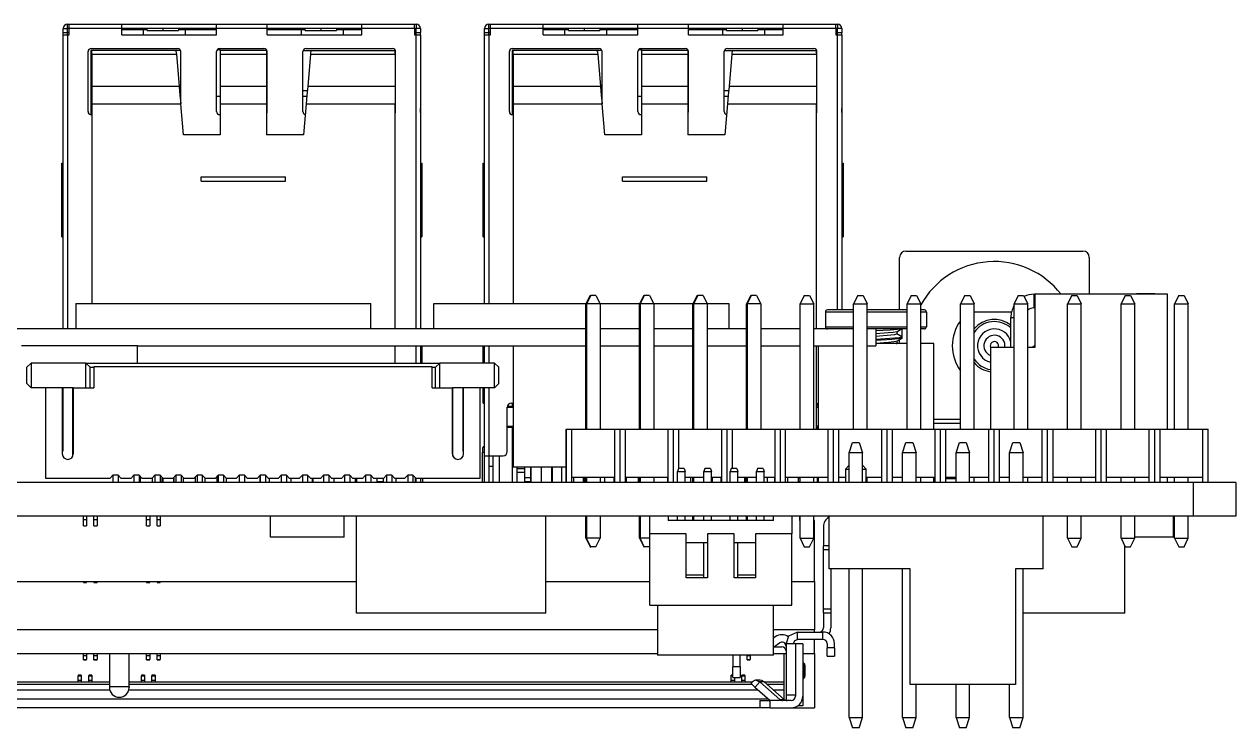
# Model space of a CAD drawing. Header units: millimetres. Extents: x 239 to 841, y 198 to 536.
# Drawn here: x 378.3 to 435.9, y 502.4 to 535.8 of the extents above; entities that cross this region are included whole.
import ezdxf

# ---------------------------------------------------------------- set-up
doc = ezdxf.new("R2010")
doc.units = ezdxf.units.MM

msp = doc.modelspace()

# ---------------------------------------------------------------- linework, layer by layer
for p, q in [((380.201, 535.379), (380.201, 535.579)), ((380.201, 535.579), (380.401, 535.579)), ((380.401, 535.779), (380.476, 535.779)), ((380.401, 535.579), (380.401, 535.779)), ((380.401, 535.379), (380.401, 535.579)), ((380.476, 535.579), (380.401, 535.579)), ((380.476, 535.579), (380.476, 535.779)), ((380.476, 535.779), (382.976, 535.779)), ((382.976, 535.579), (380.476, 535.579)), ((380.476, 535.279), (380.476, 535.579)), ((382.976, 535.779), (387.476, 535.779)), ((382.976, 535.579), (382.976, 535.779)), ((387.476, 535.579), (382.976, 535.579)), ((382.976, 535.279), (382.976, 535.579)), ((382.976, 535.529), (384.002, 535.529)), ((384.002, 535.529), (384.176, 535.529)), ((384.002, 535.279), (384.002, 535.529)), ((384.176, 535.479), (384.176, 535.579)), ((384.176, 535.479), (384.926, 535.479)), ((384.926, 535.579), (384.926, 535.479)), ((384.926, 535.479), (385.676, 535.479)), ((385.676, 535.579), (385.676, 535.479)), ((385.676, 535.529), (386.002, 535.529)), ((386.002, 535.279), (386.002, 535.529)), ((386.002, 535.529), (387.476, 535.529)), ((387.476, 535.779), (389.876, 535.779)), ((387.476, 535.579), (387.476, 535.779)), ((387.476, 535.279), (387.476, 535.579)), ((389.876, 535.579), (387.476, 535.579)), ((389.876, 535.779), (394.376, 535.779)), ((389.876, 535.579), (389.876, 535.779)), ((394.376, 535.579), (389.876, 535.579)), ((389.876, 535.279), (389.876, 535.579)), ((389.876, 535.529), (391.501, 535.529)), ((391.501, 535.529), (391.676, 535.529)), ((391.501, 535.279), (391.501, 535.529)), ((391.676, 535.479), (391.676, 535.579)), ((391.676, 535.479), (392.426, 535.479)), ((392.426, 535.579), (392.426, 535.479)), ((392.426, 535.479), (393.176, 535.479)), ((393.176, 535.579), (393.176, 535.479)), ((393.176, 535.529), (393.501, 535.529)), ((393.501, 535.529), (394.376, 535.529)), ((393.501, 535.279), (393.501, 535.529)), ((394.376, 535.579), (394.376, 535.779)), ((394.376, 535.779), (396.876, 535.779)), ((396.876, 535.579), (394.376, 535.579)), ((394.376, 535.279), (394.376, 535.579)), ((396.876, 535.779), (396.951, 535.779)), ((396.876, 535.579), (396.876, 535.779)), ((396.951, 535.579), (396.876, 535.579)), ((396.876, 535.579), (396.876, 535.279)), ((396.876, 535.529), (396.901, 535.529)), ((396.901, 535.529), (396.901, 535.279)), ((396.951, 535.779), (396.951, 535.579)), ((397.151, 535.579), (396.951, 535.579)), ((396.951, 535.379), (396.951, 535.579)), ((397.151, 535.579), (397.151, 535.379)), ((400.201, 535.379), (400.201, 535.579)), ((400.201, 535.579), (400.401, 535.579)), ((400.401, 535.779), (400.476, 535.779)), ((400.401, 535.579), (400.401, 535.779)), ((400.401, 535.379), (400.401, 535.579)), ((400.476, 535.579), (400.401, 535.579)), ((400.476, 535.579), (400.476, 535.779)), ((400.476, 535.779), (402.976, 535.779)), ((402.976, 535.579), (400.476, 535.579)), ((400.476, 535.279), (400.476, 535.579)), ((402.976, 535.779), (407.476, 535.779)), ((402.976, 535.579), (402.976, 535.779)), ((407.476, 535.579), (402.976, 535.579)), ((402.976, 535.279), (402.976, 535.579)), ((402.976, 535.529), (404.002, 535.529)), ((404.002, 535.529), (404.176, 535.529)), ((404.002, 535.279), (404.002, 535.529)), ((404.176, 535.479), (404.176, 535.579)), ((404.176, 535.479), (404.926, 535.479)), ((404.926, 535.579), (404.926, 535.479)), ((404.926, 535.479), (405.676, 535.479)), ((405.676, 535.579), (405.676, 535.479)), ((405.676, 535.529), (406.002, 535.529)), ((406.002, 535.279), (406.002, 535.529)), ((406.002, 535.529), (407.476, 535.529)), ((407.476, 535.779), (409.876, 535.779)), ((407.476, 535.579), (407.476, 535.779)), ((409.876, 535.579), (407.476, 535.579)), ((407.476, 535.279), (407.476, 535.579)), ((409.876, 535.779), (414.376, 535.779)), ((409.876, 535.579), (409.876, 535.779)), ((414.376, 535.579), (409.876, 535.579)), ((409.876, 535.279), (409.876, 535.579)), ((409.876, 535.529), (411.501, 535.529)), ((411.501, 535.529), (411.676, 535.529)), ((411.501, 535.279), (411.501, 535.529)), ((411.676, 535.479), (411.676, 535.579)), ((411.676, 535.479), (412.426, 535.479)), ((412.426, 535.579), (412.426, 535.479)), ((412.426, 535.479), (413.176, 535.479)), ((413.176, 535.579), (413.176, 535.479)), ((413.176, 535.529), (413.501, 535.529)), ((413.501, 535.529), (414.376, 535.529)), ((413.501, 535.279), (413.501, 535.529)), ((414.376, 535.579), (414.376, 535.779)), ((414.376, 535.779), (416.876, 535.779)), ((416.876, 535.579), (414.376, 535.579)), ((414.376, 535.279), (414.376, 535.579)), ((416.876, 535.779), (416.951, 535.779)), ((416.876, 535.579), (416.876, 535.779)), ((416.951, 535.579), (416.876, 535.579)), ((416.876, 535.579), (416.876, 535.279)), ((416.876, 535.529), (416.901, 535.529)), ((416.901, 535.529), (416.901, 535.279)), ((416.951, 535.779), (416.951, 535.579)), ((417.151, 535.579), (416.951, 535.579)), ((416.951, 535.379), (416.951, 535.579)), ((417.151, 535.579), (417.151, 535.379)), ((380.201, 535.279), (380.201, 535.379)), ((380.201, 535.379), (380.401, 535.379)), ((380.201, 521.304), (380.201, 535.279)), ((380.201, 535.279), (380.401, 535.279)), ((380.401, 535.379), (380.476, 535.379)), ((380.476, 535.379), (380.401, 535.379)), ((380.401, 535.279), (380.401, 535.379)), ((380.401, 535.279), (380.476, 535.279)), ((380.401, 535.279), (380.401, 521.304)), ((382.976, 535.279), (387.476, 535.279)), ((389.876, 535.279), (394.376, 535.279)), ((396.876, 535.279), (396.951, 535.279)), ((396.951, 535.379), (396.901, 535.379)), ((396.901, 535.379), (396.951, 535.379)), ((396.951, 535.379), (397.151, 535.379)), ((396.951, 535.279), (396.951, 535.379)), ((396.951, 535.279), (397.151, 535.279)), ((396.951, 521.304), (396.951, 535.279)), ((397.151, 535.279), (397.151, 535.379)), ((397.151, 535.279), (397.151, 521.304)), ((400.201, 535.279), (400.201, 535.379)), ((400.201, 535.379), (400.401, 535.379)), ((400.201, 522.504), (400.201, 535.279)), ((400.201, 535.279), (400.401, 535.279)), ((400.401, 535.379), (400.476, 535.379)), ((400.476, 535.379), (400.401, 535.379)), ((400.401, 535.279), (400.401, 535.379)), ((400.401, 535.279), (400.476, 535.279)), ((400.401, 535.279), (400.401, 522.504)), ((402.976, 535.279), (407.476, 535.279)), ((409.876, 535.279), (414.376, 535.279)), ((416.876, 535.279), (416.951, 535.279)), ((416.951, 535.379), (416.901, 535.379)), ((416.901, 535.379), (416.951, 535.379)), ((416.951, 535.379), (417.151, 535.379)), ((416.951, 535.279), (416.951, 535.379)), ((416.951, 535.279), (417.151, 535.279)), ((416.951, 522.204), (416.951, 535.279)), ((417.151, 535.279), (417.151, 535.379)), ((417.151, 535.279), (417.151, 522.204)), ((381.376, 531.635), (381.376, 534.479)), ((381.502, 534.529), (381.502, 531.487)), ((385.768, 534.529), (381.502, 534.529)), ((381.526, 534.629), (385.626, 534.629)), ((381.551, 534.361), (381.551, 534.529)), ((381.551, 534.361), (381.551, 532.826)), ((381.551, 534.361), (385.566, 534.361)), ((385.566, 534.361), (385.7, 532.826)), ((385.776, 531.958), (385.776, 534.479)), ((387.476, 531.635), (387.476, 534.479)), ((387.515, 534.579), (387.651, 534.579)), ((387.626, 534.629), (389.726, 534.629)), ((387.651, 534.529), (387.651, 534.629)), ((387.651, 534.529), (387.651, 534.361)), ((389.851, 534.529), (387.651, 534.529)), ((387.651, 534.361), (387.651, 532.826)), ((387.651, 534.361), (389.851, 534.361)), ((389.851, 534.562), (389.851, 534.529)), ((389.851, 534.529), (389.851, 534.361)), ((389.851, 534.361), (389.851, 532.826)), ((389.876, 531.635), (389.876, 534.479)), ((391.576, 531.635), (391.576, 534.479)), ((391.585, 534.529), (395.968, 534.529)), ((391.726, 534.629), (395.826, 534.629)), ((391.937, 534.361), (391.802, 532.826)), ((391.937, 534.361), (395.951, 534.361)), ((395.951, 534.361), (395.951, 534.529)), ((395.951, 534.361), (395.951, 532.826)), ((395.976, 531.635), (395.976, 534.479)), ((401.376, 531.635), (401.376, 534.479)), ((401.502, 534.529), (401.502, 531.487)), ((405.768, 534.529), (401.502, 534.529)), ((401.526, 534.629), (405.626, 534.629)), ((401.551, 534.361), (401.551, 534.529)), ((401.551, 534.361), (401.551, 532.826)), ((401.551, 534.361), (405.566, 534.361)), ((405.566, 534.361), (405.7, 532.826)), ((405.776, 531.958), (405.776, 534.479)), ((407.476, 531.635), (407.476, 534.479)), ((407.515, 534.579), (407.651, 534.579)), ((407.626, 534.629), (409.726, 534.629)), ((407.651, 534.529), (407.651, 534.629)), ((407.651, 534.529), (407.651, 534.361)), ((409.851, 534.529), (407.651, 534.529)), ((407.651, 534.361), (407.651, 532.826)), ((407.651, 534.361), (409.851, 534.361)), ((409.851, 534.562), (409.851, 534.529)), ((409.851, 534.529), (409.851, 534.361)), ((409.851, 534.361), (409.851, 532.826)), ((409.876, 531.635), (409.876, 534.479)), ((411.576, 531.635), (411.576, 534.479)), ((411.585, 534.529), (415.968, 534.529)), ((411.726, 534.629), (415.826, 534.629)), ((411.937, 534.361), (411.802, 532.826)), ((411.937, 534.361), (415.951, 534.361)), ((415.951, 534.361), (415.951, 534.529)), ((415.951, 534.361), (415.951, 532.826)), ((415.976, 531.635), (415.976, 534.479)), ((381.502, 533.329), (381.551, 533.329)), ((395.976, 533.329), (395.951, 533.329)), ((401.502, 533.329), (401.551, 533.329)), ((415.976, 533.329), (415.951, 533.329)), ((381.502, 532.829), (381.551, 532.829)), ((381.551, 532.826), (381.551, 531.994)), ((385.7, 532.826), (381.551, 532.826)), ((389.851, 532.826), (387.651, 532.826)), ((387.651, 532.826), (387.651, 531.994)), ((389.851, 532.826), (389.851, 531.994)), ((391.576, 532.629), (391.785, 532.629)), ((395.951, 532.826), (391.802, 532.826)), ((395.951, 532.829), (395.976, 532.829)), ((395.951, 532.826), (395.951, 531.994)), ((401.502, 532.829), (401.551, 532.829)), ((401.551, 532.826), (401.551, 531.994)), ((405.7, 532.826), (401.551, 532.826)), ((409.851, 532.826), (407.651, 532.826)), ((407.651, 532.826), (407.651, 531.994)), ((409.851, 532.826), (409.851, 531.994)), ((411.576, 532.629), (411.785, 532.629)), ((415.951, 532.826), (411.802, 532.826)), ((415.951, 532.829), (415.976, 532.829)), ((415.951, 532.826), (415.951, 531.994)), ((381.551, 532.229), (381.502, 532.229)), ((381.551, 531.994), (385.773, 531.994)), ((381.551, 531.994), (381.551, 522.504)), ((385.901, 530.529), (385.773, 531.994)), ((387.476, 532.359), (387.651, 532.359)), ((387.651, 531.994), (389.851, 531.994)), ((387.651, 531.994), (387.651, 530.529)), ((389.851, 532.359), (389.876, 532.359)), ((389.851, 531.994), (389.851, 530.529)), ((391.576, 532.359), (391.761, 532.359)), ((391.729, 531.994), (391.601, 530.529)), ((391.729, 531.994), (395.951, 531.994)), ((395.951, 532.229), (395.976, 532.229)), ((395.951, 521.304), (395.951, 531.994)), ((401.551, 532.229), (401.502, 532.229)), ((401.551, 531.994), (405.773, 531.994)), ((401.551, 531.994), (401.551, 522.504)), ((405.901, 530.529), (405.773, 531.994)), ((407.476, 532.359), (407.651, 532.359)), ((407.651, 531.994), (409.851, 531.994)), ((407.651, 531.994), (407.651, 530.529)), ((409.851, 532.359), (409.876, 532.359)), ((409.851, 531.994), (409.851, 530.529)), ((411.576, 532.359), (411.761, 532.359)), ((411.729, 531.994), (411.601, 530.529)), ((411.729, 531.994), (415.951, 531.994)), ((415.951, 532.229), (415.976, 532.229)), ((415.951, 521.304), (415.951, 531.994)), ((380.201, 531.579), (380.201, 531.779)), ((381.526, 531.485), (381.551, 531.485)), ((387.626, 531.485), (387.651, 531.485)), ((397.151, 531.579), (397.151, 531.779)), ((400.201, 531.579), (400.201, 531.779)), ((401.526, 531.485), (401.551, 531.485)), ((407.626, 531.485), (407.651, 531.485)), ((417.151, 531.579), (417.151, 531.779)), ((387.651, 530.529), (385.901, 530.529)), ((391.601, 530.529), (389.851, 530.529)), ((407.651, 530.529), (405.901, 530.529)), ((411.601, 530.529), (409.851, 530.529)), ((380.135, 529.179), (380.201, 529.179)), ((380.135, 525.679), (380.135, 529.179)), ((397.151, 529.179), (397.217, 529.179)), ((397.217, 529.179), (397.217, 525.679)), ((400.135, 529.179), (400.201, 529.179)), ((400.135, 525.679), (400.135, 529.179)), ((417.151, 529.179), (417.217, 529.179)), ((417.217, 529.179), (417.217, 525.679)), ((386.751, 528.329), (386.751, 528.529)), ((386.751, 528.529), (390.751, 528.529)), ((390.751, 528.329), (390.751, 528.529)), ((406.751, 528.329), (406.751, 528.529)), ((406.751, 528.529), (410.751, 528.529)), ((410.751, 528.329), (410.751, 528.529)), ((386.751, 528.329), (390.751, 528.329)), ((406.751, 528.329), (410.751, 528.329)), ((380.135, 525.679), (380.201, 525.679)), ((397.151, 525.679), (397.217, 525.679)), ((400.135, 525.679), (400.201, 525.679)), ((417.151, 525.679), (417.217, 525.679)), ((419.899, 522.204), (419.899, 524.703)), ((420.199, 525.003), (428.599, 525.003)), ((428.899, 524.703), (428.899, 522.953)), ((405.211, 522.893), (405.011, 522.493)), ((405.236, 522.893), (405.036, 522.493)), ((405.211, 522.893), (405.236, 522.893)), ((405.486, 522.893), (405.236, 522.893)), ((405.486, 522.893), (405.686, 522.493)), ((407.751, 522.893), (407.551, 522.493)), ((407.776, 522.893), (407.576, 522.493)), ((407.751, 522.893), (407.776, 522.893)), ((408.026, 522.893), (407.776, 522.893)), ((408.026, 522.893), (408.226, 522.493)), ((410.291, 522.893), (410.091, 522.493)), ((410.316, 522.893), (410.116, 522.493)), ((410.291, 522.893), (410.316, 522.893)), ((410.566, 522.893), (410.316, 522.893)), ((410.566, 522.893), (410.766, 522.493)), ((412.831, 522.893), (412.631, 522.493)), ((412.856, 522.893), (412.656, 522.493)), ((412.831, 522.893), (412.856, 522.893)), ((413.106, 522.893), (412.856, 522.893)), ((413.106, 522.893), (413.306, 522.493)), ((415.371, 522.893), (415.171, 522.493)), ((415.371, 522.893), (415.621, 522.893)), ((415.621, 522.893), (415.821, 522.493)), ((417.911, 522.893), (417.711, 522.493)), ((417.911, 522.893), (418.161, 522.893)), ((418.161, 522.893), (418.361, 522.493)), ((420.451, 522.893), (420.251, 522.493)), ((420.451, 522.893), (420.701, 522.893)), ((420.701, 522.893), (420.901, 522.493)), ((422.991, 522.893), (422.791, 522.493)), ((422.991, 522.893), (423.241, 522.893)), ((423.241, 522.893), (423.441, 522.493)), ((425.531, 522.893), (425.331, 522.493)), ((425.531, 522.893), (425.781, 522.893)), ((425.781, 522.893), (425.981, 522.493)), ((426.28, 522.953), (426.31, 522.953)), ((426.28, 522.303), (426.28, 522.953)), ((432.61, 522.953), (426.31, 522.953)), ((426.31, 522.953), (426.31, 520.423)), ((428.071, 522.893), (427.871, 522.493)), ((428.071, 522.893), (428.321, 522.893)), ((428.321, 522.893), (428.521, 522.493)), ((430.611, 522.893), (430.411, 522.493)), ((430.611, 522.893), (430.861, 522.893)), ((430.861, 522.893), (431.061, 522.493)), ((431.144, 522.983), (432.01, 522.983)), ((431.144, 522.953), (431.144, 522.983)), ((432.01, 522.953), (432.01, 522.983)), ((432.61, 516.544), (432.61, 522.953)), ((433.151, 522.893), (432.951, 522.493)), ((433.151, 522.893), (433.401, 522.893)), ((433.401, 522.893), (433.601, 522.493)), ((380.795, 522.503), (394.795, 522.503)), ((380.795, 522.503), (380.795, 521.303)), ((394.795, 521.303), (394.795, 522.503)), ((397.795, 522.503), (405.016, 522.503)), ((397.795, 521.303), (397.795, 522.503)), ((405.011, 516.543), (405.011, 522.493)), ((405.011, 522.493), (405.036, 522.493)), ((405.036, 522.493), (405.036, 516.543)), ((405.686, 522.493), (405.036, 522.493)), ((405.681, 522.503), (407.556, 522.503)), ((405.686, 522.493), (405.686, 516.543)), ((407.551, 522.493), (407.576, 522.493)), ((407.551, 516.543), (407.551, 522.493)), ((407.576, 522.493), (407.576, 516.543)), ((408.226, 522.493), (407.576, 522.493)), ((408.221, 522.503), (410.096, 522.503)), ((408.226, 522.493), (408.226, 516.543)), ((410.091, 516.543), (410.091, 522.493)), ((410.091, 522.493), (410.116, 522.493)), ((410.116, 522.493), (410.116, 516.543)), ((410.766, 522.493), (410.116, 522.493)), ((410.761, 522.503), (411.795, 522.503)), ((410.766, 522.493), (410.766, 516.543)), ((411.795, 522.503), (411.795, 521.303)), ((412.631, 516.543), (412.631, 522.493)), ((412.631, 522.493), (412.656, 522.493)), ((412.656, 522.493), (412.656, 516.543)), ((413.306, 522.493), (412.656, 522.493)), ((413.306, 522.493), (413.306, 516.543)), ((415.171, 516.543), (415.171, 522.493)), ((415.171, 522.493), (415.821, 522.493)), ((415.821, 516.543), (415.821, 522.493)), ((417.711, 522.203), (416.475, 522.203)), ((417.711, 522.493), (418.361, 522.493)), ((417.711, 516.543), (417.711, 522.493)), ((418.361, 516.543), (418.361, 522.493)), ((420.251, 522.203), (418.361, 522.203)), ((420.251, 516.543), (420.251, 522.493)), ((420.251, 522.493), (420.901, 522.493)), ((420.901, 516.543), (420.901, 522.493)), ((421.075, 522.203), (420.901, 522.203)), ((422.791, 516.543), (422.791, 522.493)), ((422.791, 522.493), (423.441, 522.493)), ((423.441, 516.543), (423.441, 522.493)), ((425.331, 516.543), (425.331, 522.493)), ((425.331, 522.493), (425.981, 522.493)), ((425.981, 516.543), (425.981, 522.493)), ((426.28, 522.303), (426.31, 522.303)), ((427.871, 516.543), (427.871, 522.493)), ((427.871, 522.493), (428.521, 522.493)), ((428.521, 516.543), (428.521, 522.493)), ((430.411, 516.543), (430.411, 522.493)), ((430.411, 522.493), (431.061, 522.493)), ((431.061, 516.543), (431.061, 522.493)), ((432.951, 522.493), (433.601, 522.493)), ((432.951, 516.543), (432.951, 522.493)), ((433.601, 516.543), (433.601, 522.493)), ((417.711, 522.103), (416.375, 522.103)), ((420.251, 522.103), (418.361, 522.103)), ((421.175, 522.103), (420.901, 522.103)), ((425.209, 522.103), (423.441, 522.103)), ((425.18, 521.853), (425.331, 521.853)), ((425.18, 520.424), (425.18, 521.853)), ((405.01, 521.303), (342.775, 521.303)), ((407.55, 521.303), (405.685, 521.303)), ((410.09, 521.303), (408.226, 521.303)), ((412.63, 521.303), (410.766, 521.303)), ((415.17, 521.303), (413.306, 521.303)), ((417.71, 521.303), (415.82, 521.303)), ((416.375, 521.403), (417.711, 521.403)), ((418.775, 521.303), (418.36, 521.303)), ((418.361, 521.403), (420.251, 521.403)), ((418.775, 521.303), (418.775, 520.503)), ((420.251, 521.303), (418.775, 521.303)), ((419.764, 521.167), (419.764, 521.063)), ((420.003, 521.303), (420.003, 520.922)), ((420.025, 520.871), (420.025, 521.303)), ((420.901, 521.403), (421.175, 521.403)), ((421.075, 521.303), (420.901, 521.303)), ((383.716, 520.503), (378.216, 520.503)), ((383.716, 519.683), (383.716, 520.503)), ((383.716, 520.503), (405.01, 520.503)), ((395.951, 519.684), (395.951, 520.504)), ((396.951, 519.684), (396.951, 520.504)), ((397.151, 520.504), (397.151, 519.684)), ((397.217, 520.503), (397.217, 519.683)), ((400.135, 519.683), (400.135, 520.503)), ((400.201, 519.684), (400.201, 520.504)), ((400.401, 520.504), (400.401, 519.684)), ((401.551, 520.504), (401.551, 514.729)), ((405.685, 520.503), (407.55, 520.503)), ((408.226, 520.503), (410.09, 520.503)), ((410.766, 520.503), (412.63, 520.503)), ((413.306, 520.503), (415.17, 520.503)), ((415.82, 520.503), (417.71, 520.503)), ((415.951, 516.544), (415.951, 520.504)), ((416.025, 520.503), (416.025, 516.544)), ((418.36, 520.503), (418.775, 520.503)), ((420.251, 520.603), (418.775, 520.603)), ((419.782, 520.627), (419.782, 520.726)), ((419.899, 520.603), (419.899, 520.794)), ((420.025, 520.871), (420.024, 520.867)), ((421.525, 520.603), (420.901, 520.603)), ((421.525, 516.544), (421.525, 520.603)), ((425.331, 520.423), (424.21, 520.423)), ((424.21, 520.423), (424.21, 516.543)), ((426.31, 520.423), (425.981, 520.423)), ((378.674, 519.683), (378.474, 519.483)), ((378.474, 518.703), (378.474, 519.483)), ((381.274, 519.683), (378.674, 519.683)), ((378.674, 519.683), (378.674, 518.503)), ((381.274, 519.683), (398.074, 519.683)), ((381.274, 519.683), (381.474, 519.483)), ((381.274, 518.503), (381.274, 519.683)), ((381.474, 519.483), (381.644, 519.483)), ((381.474, 518.503), (381.474, 519.483)), ((397.704, 519.503), (381.644, 519.503)), ((381.644, 519.503), (381.644, 518.503)), ((397.704, 518.503), (397.704, 519.503)), ((397.704, 519.483), (397.874, 519.483)), ((398.074, 519.683), (397.874, 519.483)), ((397.874, 518.503), (397.874, 519.483)), ((400.674, 519.683), (398.074, 519.683)), ((398.074, 518.503), (398.074, 519.683)), ((400.874, 519.483), (400.674, 519.683)), ((400.674, 518.503), (400.674, 519.683)), ((400.874, 518.703), (400.874, 519.483)), ((378.674, 518.503), (378.474, 518.703)), ((379.374, 518.503), (378.674, 518.503)), ((380.154, 518.503), (379.374, 518.503)), ((379.374, 514.203), (379.374, 518.503)), ((380.154, 518.503), (380.154, 515.363)), ((380.674, 518.503), (380.154, 518.503)), ((380.174, 518.503), (380.174, 515.503)), ((380.654, 515.264), (380.654, 518.503)), ((380.674, 518.503), (381.644, 518.503)), ((380.674, 518.503), (380.674, 515.363)), ((397.704, 518.503), (398.674, 518.503)), ((398.674, 515.363), (398.674, 518.503)), ((399.194, 518.503), (398.674, 518.503)), ((398.694, 515.264), (398.694, 518.503)), ((399.174, 515.503), (399.174, 518.503)), ((399.974, 518.503), (399.194, 518.503)), ((399.194, 515.363), (399.194, 518.503)), ((399.974, 518.503), (399.974, 514.203)), ((400.674, 518.503), (399.974, 518.503)), ((400.135, 517.779), (400.135, 518.503)), ((400.201, 515.279), (400.201, 518.504)), ((400.401, 518.504), (400.401, 515.279)), ((400.874, 518.703), (400.674, 518.503)), ((400.135, 517.779), (400.201, 517.779)), ((401.283, 517.63), (401.502, 517.63)), ((401.476, 517.779), (401.551, 517.779)), ((401.502, 517.779), (401.502, 517.63)), ((416.001, 517.63), (416.001, 517.735)), ((416.025, 517.63), (416.001, 517.63)), ((401.276, 517.579), (401.551, 517.579)), ((401.276, 515.479), (401.276, 517.579)), ((415.951, 517.579), (416.025, 517.579)), ((401.276, 516.679), (401.551, 516.679)), ((401.276, 516.63), (401.502, 516.63)), ((401.502, 516.63), (401.502, 514.003)), ((404.066, 516.543), (404.091, 516.543)), ((404.066, 514.003), (404.066, 516.543)), ((404.091, 516.543), (404.345, 516.543)), ((404.091, 514.003), (404.091, 516.543)), ((404.345, 516.543), (406.377, 516.543)), ((404.345, 514.257), (404.345, 516.543)), ((406.377, 516.543), (406.631, 516.543)), ((406.377, 514.257), (406.377, 516.543)), ((406.631, 516.543), (406.885, 516.543)), ((406.631, 514.003), (406.631, 516.543)), ((406.885, 516.543), (408.917, 516.543)), ((406.885, 514.257), (406.885, 516.543)), ((408.917, 516.543), (409.171, 516.543)), ((408.917, 514.257), (408.917, 516.543)), ((409.171, 516.543), (409.425, 516.543)), ((409.171, 514.003), (409.171, 516.543)), ((409.425, 516.543), (411.457, 516.543)), ((409.425, 514.664), (409.425, 516.543)), ((411.457, 516.543), (411.711, 516.543)), ((411.457, 514.257), (411.457, 516.543)), ((411.711, 516.543), (411.965, 516.543)), ((411.711, 514.003), (411.711, 516.543)), ((411.965, 516.543), (413.997, 516.543)), ((411.965, 514.664), (411.965, 516.543)), ((413.997, 516.543), (414.251, 516.543)), ((413.997, 514.257), (413.997, 516.543)), ((414.251, 516.543), (414.48, 516.543)), ((414.251, 514.003), (414.251, 516.543)), ((414.48, 516.543), (416.512, 516.543)), ((414.48, 514.257), (414.48, 516.543)), ((416.025, 516.679), (415.951, 516.679)), ((416.001, 516.543), (416.001, 516.63)), ((416.001, 516.63), (416.025, 516.63)), ((416.512, 516.543), (416.766, 516.543)), ((416.512, 514.257), (416.512, 516.543)), ((416.766, 516.543), (417.02, 516.543)), ((416.766, 514.003), (416.766, 516.543)), ((417.02, 516.543), (419.052, 516.543)), ((417.02, 514.257), (417.02, 516.543)), ((419.052, 516.543), (419.306, 516.543)), ((419.052, 514.257), (419.052, 516.543)), ((419.306, 516.543), (419.56, 516.543)), ((419.306, 514.003), (419.306, 516.543)), ((419.56, 516.543), (421.592, 516.543)), ((419.56, 514.257), (419.56, 516.543)), ((422.791, 517.003), (421.525, 517.003)), ((422.791, 516.803), (421.525, 516.803)), ((421.592, 516.543), (421.846, 516.543)), ((421.592, 514.257), (421.592, 516.543)), ((421.846, 516.543), (422.1, 516.543)), ((421.846, 514.003), (421.846, 516.543)), ((422.1, 516.543), (424.132, 516.543)), ((422.1, 514.257), (422.1, 516.543)), ((424.132, 516.543), (424.386, 516.543)), ((424.132, 514.257), (424.132, 516.543)), ((424.386, 516.543), (424.64, 516.543)), ((424.386, 514.003), (424.386, 516.543)), ((424.64, 516.543), (426.672, 516.543)), ((424.64, 514.257), (424.64, 516.543)), ((426.672, 516.543), (426.926, 516.543)), ((426.672, 514.257), (426.672, 516.543)), ((426.926, 516.543), (427.18, 516.543)), ((426.926, 514.003), (426.926, 516.543)), ((427.18, 516.543), (429.212, 516.543)), ((427.18, 514.257), (427.18, 516.543)), ((429.212, 516.543), (429.466, 516.543)), ((429.212, 514.257), (429.212, 516.543)), ((429.466, 516.543), (429.72, 516.543)), ((429.466, 514.003), (429.466, 516.543)), ((429.72, 516.543), (431.752, 516.543)), ((429.72, 514.257), (429.72, 516.543)), ((431.752, 516.543), (432.006, 516.543)), ((431.752, 514.257), (431.752, 516.543)), ((432.006, 516.543), (432.26, 516.543)), ((432.006, 514.003), (432.006, 516.543)), ((432.26, 516.543), (434.292, 516.543)), ((432.26, 514.257), (432.26, 516.543)), ((434.292, 516.543), (434.546, 516.543)), ((434.292, 514.257), (434.292, 516.543)), ((434.546, 514.003), (434.546, 516.543)), ((417.499, 515.413), (417.659, 515.903)), ((417.659, 515.903), (417.979, 515.903)), ((417.979, 515.903), (418.139, 515.413)), ((420.039, 515.413), (420.199, 515.903)), ((420.199, 515.903), (420.519, 515.903)), ((420.519, 515.903), (420.679, 515.413)), ((422.579, 515.413), (422.739, 515.903)), ((422.739, 515.903), (423.059, 515.903)), ((423.059, 515.903), (423.219, 515.413)), ((425.119, 515.413), (425.279, 515.903)), ((425.279, 515.903), (425.599, 515.903)), ((425.599, 515.903), (425.759, 515.413)), ((380.174, 515.503), (380.154, 515.503)), ((399.194, 515.503), (399.174, 515.503)), ((400.101, 515.629), (400.101, 515.429)), ((400.101, 514.003), (400.101, 515.429)), ((400.201, 515.429), (400.101, 515.429)), ((417.499, 514.003), (417.499, 515.413)), ((418.139, 515.413), (417.499, 515.413)), ((418.139, 514.003), (418.139, 515.413)), ((420.039, 514.003), (420.039, 515.413)), ((420.679, 515.413), (420.039, 515.413)), ((420.679, 514.003), (420.679, 515.413)), ((422.579, 514.003), (422.579, 515.413)), ((423.219, 515.413), (422.579, 515.413)), ((423.219, 514.003), (423.219, 515.413)), ((425.119, 514.003), (425.119, 515.413)), ((425.759, 515.413), (425.119, 515.413)), ((425.759, 514.003), (425.759, 515.413)), ((400.201, 514.003), (400.201, 515.279)), ((400.201, 515.279), (400.401, 515.279)), ((400.401, 515.279), (400.401, 514.003)), ((400.401, 515.279), (401.076, 515.279)), ((400.401, 514.779), (400.602, 514.779)), ((400.602, 514.003), (400.602, 515.279)), ((400.902, 514.003), (400.902, 515.279)), ((404.066, 514.729), (401.551, 514.729)), ((401.741, 514.003), (401.741, 514.729)), ((402.101, 514.229), (402.101, 514.729)), ((402.401, 514.004), (402.401, 514.729)), ((402.406, 514.004), (402.406, 514.729)), ((402.906, 514.004), (402.906, 514.729)), ((403.421, 514.719), (403.376, 514.719)), ((403.421, 514.003), (403.421, 514.729)), ((403.871, 514.003), (403.871, 514.729)), ((417.499, 514.825), (417.329, 514.633)), ((418.309, 514.633), (418.139, 514.825)), ((382.403, 514.203), (379.374, 514.203)), ((382.403, 514.203), (382.549, 514.349)), ((382.799, 514.349), (382.549, 514.349)), ((382.549, 514.349), (382.549, 514.003)), ((382.799, 514.349), (382.799, 514.003)), ((382.945, 514.203), (382.799, 514.349)), ((383.403, 514.203), (382.945, 514.203)), ((383.549, 514.349), (383.403, 514.203)), ((383.799, 514.349), (383.549, 514.349)), ((383.549, 514.349), (383.549, 514.003)), ((383.799, 514.349), (383.799, 514.003)), ((383.945, 514.203), (383.799, 514.349)), ((383.871, 514.003), (383.871, 514.277)), ((384.403, 514.203), (383.945, 514.203)), ((384.549, 514.349), (384.403, 514.203)), ((384.441, 514.003), (384.441, 514.242)), ((384.799, 514.349), (384.549, 514.349)), ((384.549, 514.349), (384.549, 514.003)), ((384.799, 514.349), (384.799, 514.003)), ((384.945, 514.203), (384.799, 514.349)), ((384.891, 514.003), (384.891, 514.257)), ((385.403, 514.203), (384.945, 514.203)), ((384.946, 514.004), (384.946, 514.204)), ((385.549, 514.349), (385.403, 514.203)), ((385.446, 514.004), (385.446, 514.247)), ((385.461, 514.003), (385.461, 514.262)), ((385.799, 514.349), (385.549, 514.349)), ((385.549, 514.349), (385.549, 514.003)), ((385.799, 514.349), (385.799, 514.003)), ((385.945, 514.203), (385.799, 514.349)), ((385.911, 514.003), (385.911, 514.237)), ((386.403, 514.203), (385.945, 514.203)), ((386.549, 514.349), (386.403, 514.203)), ((386.481, 514.004), (386.481, 514.282)), ((386.549, 514.349), (386.549, 514.003)), ((386.799, 514.349), (386.549, 514.349)), ((386.799, 514.349), (386.799, 514.003)), ((386.945, 514.203), (386.799, 514.349)), ((386.931, 514.004), (386.931, 514.217)), ((387.403, 514.203), (386.945, 514.203)), ((387.549, 514.349), (387.403, 514.203)), ((387.501, 514.003), (387.501, 514.302)), ((387.799, 514.349), (387.549, 514.349)), ((387.549, 514.349), (387.549, 514.003)), ((387.799, 514.349), (387.799, 514.003)), ((387.945, 514.203), (387.799, 514.349)), ((388.403, 514.203), (387.945, 514.203)), ((387.951, 514.003), (387.951, 514.203)), ((388.549, 514.349), (388.403, 514.203)), ((388.799, 514.349), (388.549, 514.349)), ((388.549, 514.349), (388.549, 514.003)), ((388.799, 514.349), (388.799, 514.003)), ((388.945, 514.203), (388.799, 514.349)), ((389.403, 514.203), (388.945, 514.203)), ((389.549, 514.349), (389.403, 514.203)), ((389.541, 514.003), (389.541, 514.342)), ((389.799, 514.349), (389.549, 514.349)), ((389.549, 514.349), (389.549, 514.003)), ((389.799, 514.349), (389.799, 514.003)), ((389.945, 514.203), (389.799, 514.349)), ((390.403, 514.203), (389.945, 514.203)), ((389.991, 514.003), (389.991, 514.203)), ((390.549, 514.349), (390.403, 514.203)), ((390.799, 514.349), (390.549, 514.349)), ((390.549, 514.349), (390.549, 514.003)), ((390.799, 514.349), (390.799, 514.003)), ((390.945, 514.203), (390.799, 514.349)), ((391.403, 514.203), (390.945, 514.203)), ((391.011, 514.004), (391.011, 514.203)), ((391.549, 514.349), (391.403, 514.203)), ((391.799, 514.349), (391.549, 514.349)), ((391.549, 514.349), (391.549, 514.003)), ((391.945, 514.203), (391.799, 514.349)), ((391.799, 514.349), (391.799, 514.003)), ((392.403, 514.203), (391.945, 514.203)), ((392.031, 514.003), (392.031, 514.203)), ((392.056, 514.004), (392.056, 514.204)), ((392.549, 514.349), (392.403, 514.203)), ((392.799, 514.349), (392.549, 514.349)), ((392.549, 514.349), (392.549, 514.003)), ((392.799, 514.349), (392.799, 514.003)), ((392.945, 514.203), (392.799, 514.349)), ((393.403, 514.203), (392.945, 514.203)), ((393.051, 514.004), (393.051, 514.204)), ((393.549, 514.349), (393.403, 514.203)), ((393.799, 514.349), (393.549, 514.349)), ((393.549, 514.349), (393.549, 514.003)), ((393.799, 514.349), (393.799, 514.003)), ((393.945, 514.203), (393.799, 514.349)), ((394.403, 514.203), (393.945, 514.203)), ((394.071, 514.003), (394.071, 514.203)), ((394.092, 514.003), (394.092, 514.203)), ((394.549, 514.349), (394.403, 514.203)), ((394.799, 514.349), (394.549, 514.349)), ((394.549, 514.349), (394.549, 514.003)), ((394.945, 514.203), (394.799, 514.349)), ((394.799, 514.349), (394.799, 514.003)), ((395.403, 514.203), (394.945, 514.203)), ((395.096, 514.004), (395.096, 514.204)), ((395.401, 514.047), (395.401, 514.203)), ((395.549, 514.349), (395.403, 514.203)), ((395.799, 514.349), (395.549, 514.349)), ((395.549, 514.349), (395.549, 514.003)), ((395.799, 514.349), (395.799, 514.003)), ((395.945, 514.203), (395.799, 514.349)), ((396.403, 514.203), (395.945, 514.203)), ((396.001, 514.003), (396.001, 514.203)), ((396.549, 514.349), (396.403, 514.203)), ((396.799, 514.349), (396.549, 514.349)), ((396.549, 514.349), (396.549, 514.003)), ((396.799, 514.349), (396.799, 514.003)), ((396.799, 514.349), (396.945, 514.203)), ((396.901, 514.247), (396.901, 514.003)), ((399.974, 514.203), (396.945, 514.203)), ((396.951, 514.003), (396.951, 514.203)), ((397.151, 514.203), (397.151, 514.003)), ((397.251, 514.203), (397.251, 514.003)), ((401.742, 514.679), (402.101, 514.679)), ((402.101, 514.479), (401.742, 514.479)), ((402.101, 514.047), (402.101, 514.229)), ((402.401, 514.229), (402.101, 514.229)), ((403.376, 514.689), (403.421, 514.689)), ((404.345, 514.003), (404.345, 514.257)), ((404.345, 514.257), (406.377, 514.257)), ((404.441, 514.003), (404.441, 514.257)), ((404.891, 514.003), (404.891, 514.257)), ((404.946, 514.004), (404.946, 514.258)), ((405.011, 514.003), (405.011, 514.257)), ((405.036, 514.257), (405.036, 514.003)), ((405.686, 514.257), (405.686, 514.003)), ((405.911, 514.003), (405.911, 514.257)), ((406.352, 514.003), (406.352, 514.257)), ((406.377, 514.003), (406.377, 514.257)), ((406.885, 514.003), (406.885, 514.257)), ((406.885, 514.257), (408.917, 514.257)), ((406.931, 514.004), (406.931, 514.257)), ((407.501, 514.003), (407.501, 514.257)), ((407.551, 514.003), (407.551, 514.257)), ((407.576, 514.257), (407.576, 514.003)), ((408.226, 514.257), (408.226, 514.003)), ((408.892, 514.003), (408.892, 514.257)), ((408.917, 514.003), (408.917, 514.257)), ((409.404, 514.664), (409.358, 514.537)), ((409.358, 514.003), (409.358, 514.537)), ((409.358, 514.537), (409.713, 514.537)), ((409.667, 514.664), (409.404, 514.664)), ((409.667, 514.664), (409.713, 514.537)), ((409.713, 514.003), (409.713, 514.537)), ((409.713, 514.257), (410.608, 514.257)), ((409.991, 514.003), (409.991, 514.257)), ((410.091, 514.003), (410.091, 514.257)), ((410.116, 514.257), (410.116, 514.003)), ((410.654, 514.664), (410.608, 514.537)), ((410.608, 514.003), (410.608, 514.537)), ((410.608, 514.537), (410.963, 514.537)), ((410.917, 514.664), (410.654, 514.664)), ((410.917, 514.664), (410.963, 514.537)), ((410.963, 514.003), (410.963, 514.537)), ((410.963, 514.257), (411.457, 514.257)), ((411.011, 514.004), (411.011, 514.257)), ((411.432, 514.003), (411.432, 514.257)), ((411.457, 514.003), (411.457, 514.257)), ((411.904, 514.664), (411.858, 514.537)), ((411.858, 514.003), (411.858, 514.537)), ((411.858, 514.537), (412.213, 514.537)), ((412.167, 514.664), (411.904, 514.664)), ((412.167, 514.664), (412.213, 514.537)), ((412.213, 514.003), (412.213, 514.537)), ((412.213, 514.257), (413.107, 514.257)), ((412.556, 514.004), (412.556, 514.258)), ((412.601, 514.004), (412.601, 514.258)), ((412.631, 514.003), (412.631, 514.257)), ((412.656, 514.257), (412.656, 514.003)), ((413.154, 514.664), (413.108, 514.537)), ((413.108, 514.003), (413.108, 514.537)), ((413.108, 514.537), (413.463, 514.537)), ((413.417, 514.664), (413.154, 514.664)), ((413.417, 514.664), (413.463, 514.537)), ((413.463, 514.003), (413.463, 514.537)), ((413.463, 514.257), (413.997, 514.257)), ((413.621, 514.003), (413.621, 514.257)), ((413.972, 514.003), (413.972, 514.257)), ((413.997, 514.003), (413.997, 514.257)), ((414.48, 514.257), (416.512, 514.257)), ((414.48, 514.003), (414.48, 514.257)), ((414.596, 514.004), (414.596, 514.258)), ((415.096, 514.004), (415.096, 514.258)), ((415.096, 514.229), (415.171, 514.229)), ((415.171, 514.003), (415.171, 514.257)), ((415.821, 514.003), (415.821, 514.257)), ((416.001, 514.003), (416.001, 514.257)), ((416.025, 514.258), (416.025, 514.003)), ((416.512, 514.003), (416.512, 514.257)), ((417.02, 514.003), (417.02, 514.257)), ((417.02, 514.257), (417.329, 514.257)), ((417.329, 514.633), (417.329, 514.003)), ((417.329, 514.633), (417.499, 514.633)), ((418.139, 514.633), (418.309, 514.633)), ((418.309, 514.003), (418.309, 514.633)), ((418.309, 514.257), (419.052, 514.257)), ((418.361, 514.003), (418.361, 514.257)), ((419.052, 514.003), (419.052, 514.257)), ((419.56, 514.257), (420.039, 514.257)), ((419.56, 514.003), (419.56, 514.257)), ((420.679, 514.257), (421.592, 514.257)), ((420.901, 514.003), (420.901, 514.257)), ((421.525, 514.003), (421.525, 514.258)), ((421.525, 514.203), (421.592, 514.203)), ((421.592, 514.003), (421.592, 514.257)), ((422.1, 514.257), (422.579, 514.257)), ((422.1, 514.003), (422.1, 514.257)), ((422.1, 514.203), (422.579, 514.203)), ((423.219, 514.257), (424.132, 514.257)), ((423.441, 514.003), (423.441, 514.257)), ((424.132, 514.003), (424.132, 514.257)), ((424.64, 514.257), (425.119, 514.257)), ((424.64, 514.003), (424.64, 514.257)), ((425.759, 514.257), (426.672, 514.257)), ((425.981, 514.003), (425.981, 514.257)), ((426.672, 514.003), (426.672, 514.257)), ((427.18, 514.003), (427.18, 514.257)), ((427.18, 514.257), (429.212, 514.257)), ((427.871, 514.003), (427.871, 514.257)), ((428.521, 514.003), (428.521, 514.257)), ((429.212, 514.003), (429.212, 514.257)), ((429.72, 514.003), (429.72, 514.257)), ((429.72, 514.257), (431.752, 514.257)), ((430.411, 514.003), (430.411, 514.257)), ((431.061, 514.003), (431.061, 514.257)), ((431.752, 514.003), (431.752, 514.257)), ((432.26, 514.257), (434.292, 514.257)), ((432.26, 514.003), (432.26, 514.257)), ((432.61, 514.003), (432.61, 514.258)), ((432.951, 514.003), (432.951, 514.257)), ((433.601, 514.003), (433.601, 514.257)), ((434.292, 514.003), (434.292, 514.257)), ((433.856, 514.003), (328.856, 514.003)), ((395.096, 514.047), (395.401, 514.047)), ((395.401, 514.003), (395.401, 514.047)), ((402.101, 514.003), (402.101, 514.047)), ((402.101, 514.047), (402.401, 514.047)), ((415.096, 514.047), (415.171, 514.047)), ((435.856, 514.003), (433.856, 514.003)), ((433.856, 512.403), (433.856, 514.003)), ((435.856, 514.003), (435.856, 512.403)), ((433.856, 512.403), (328.856, 512.403)), ((381.156, 512.253), (381.156, 512.403)), ((381.156, 511.953), (381.156, 512.253)), ((381.156, 512.253), (381.306, 512.253)), ((381.156, 511.953), (381.306, 511.953)), ((381.306, 512.403), (381.306, 512.253)), ((381.306, 512.253), (381.306, 511.953)), ((381.656, 512.253), (381.656, 512.403)), ((381.656, 511.953), (381.656, 512.253)), ((381.656, 512.253), (381.806, 512.253)), ((381.656, 511.953), (381.806, 511.953)), ((381.806, 512.403), (381.806, 512.253)), ((381.806, 512.253), (381.806, 511.953)), ((384.156, 512.253), (384.156, 512.403)), ((384.156, 511.953), (384.156, 512.253)), ((384.156, 512.253), (384.306, 512.253)), ((384.156, 511.953), (384.306, 511.953)), ((384.306, 512.403), (384.306, 512.253)), ((384.306, 512.253), (384.306, 511.953)), ((384.656, 512.253), (384.656, 512.403)), ((384.656, 511.953), (384.656, 512.253)), ((384.656, 512.253), (384.806, 512.253)), ((384.656, 511.953), (384.806, 511.953)), ((384.806, 512.403), (384.806, 512.253)), ((384.806, 512.253), (384.806, 511.953)), ((390.03, 511.403), (390.03, 512.403)), ((393.53, 511.403), (393.53, 512.403)), ((394.112, 507.803), (394.112, 512.403)), ((403.112, 507.803), (403.112, 512.403)), ((405.011, 511.355), (405.011, 512.404)), ((405.036, 512.404), (405.036, 511.355)), ((405.686, 512.404), (405.686, 511.355)), ((407.551, 511.355), (407.551, 512.404)), ((407.576, 512.404), (407.576, 511.355)), ((408.037, 511.565), (408.037, 512.403)), ((408.911, 512.403), (408.911, 512.2)), ((413.91, 512.2), (408.911, 512.2)), ((409.358, 512.2), (409.358, 512.404)), ((409.713, 512.2), (409.713, 512.404)), ((410.091, 512.2), (410.091, 512.404)), ((410.116, 512.404), (410.116, 512.2)), ((410.608, 512.2), (410.608, 512.404)), ((410.963, 512.2), (410.963, 512.404)), ((411.858, 512.2), (411.858, 512.404)), ((412.213, 512.2), (412.213, 512.404)), ((412.631, 512.2), (412.631, 512.404)), ((412.656, 512.404), (412.656, 512.2)), ((413.108, 512.2), (413.108, 512.404)), ((413.463, 512.2), (413.463, 512.404)), ((413.905, 512.2), (413.905, 512.403)), ((413.91, 512.2), (413.91, 512.403)), ((414.784, 512.403), (414.784, 511.565)), ((415.156, 512.203), (415.156, 512.403)), ((415.171, 512.203), (415.156, 512.203)), ((415.171, 511.355), (415.171, 512.404)), ((415.821, 511.355), (415.821, 512.404)), ((415.856, 512.203), (415.821, 512.203)), ((415.856, 509.303), (415.856, 512.203)), ((416.281, 511.903), (416.281, 510.992)), ((416.549, 509.903), (416.549, 512.403)), ((426.709, 509.903), (426.709, 512.403)), ((427.871, 511.355), (427.871, 512.404)), ((428.521, 511.355), (428.521, 512.404)), ((430.411, 511.355), (430.411, 512.404)), ((431.061, 511.355), (431.061, 512.404)), ((432.905, 511.403), (432.905, 512.403)), ((432.951, 511.355), (432.951, 512.404)), ((433.601, 511.355), (433.601, 512.404)), ((435.856, 512.403), (433.856, 512.403)), ((393.53, 511.403), (390.03, 511.403)), ((405.011, 511.355), (405.211, 510.955)), ((405.011, 511.355), (405.036, 511.355)), ((405.236, 510.955), (405.036, 511.355)), ((405.686, 511.355), (405.036, 511.355)), ((405.486, 510.955), (405.686, 511.355)), ((407.551, 511.355), (407.751, 510.955)), ((407.551, 511.355), (407.576, 511.355)), ((407.776, 510.955), (407.576, 511.355)), ((408.037, 511.355), (407.576, 511.355)), ((409.764, 511.565), (408.037, 511.565)), ((408.037, 508.187), (408.037, 511.565)), ((409.764, 509.482), (409.764, 511.565)), ((412.041, 511.565), (410.78, 511.565)), ((410.78, 511.565), (410.78, 509.482)), ((412.041, 509.482), (412.041, 511.565)), ((414.784, 511.565), (413.057, 511.565)), ((413.057, 511.565), (413.057, 509.482)), ((414.784, 508.187), (414.784, 511.565)), ((415.171, 511.355), (415.371, 510.955)), ((415.171, 511.355), (415.821, 511.355)), ((415.621, 510.955), (415.821, 511.355)), ((427.871, 511.355), (428.071, 510.955)), ((427.871, 511.355), (428.521, 511.355)), ((428.321, 510.955), (428.521, 511.355)), ((430.411, 511.355), (430.611, 510.955)), ((430.411, 511.355), (431.061, 511.355)), ((430.861, 510.955), (431.061, 511.355)), ((432.905, 511.403), (431.061, 511.403)), ((432.951, 511.355), (433.151, 510.955)), ((432.951, 511.355), (433.601, 511.355)), ((433.401, 510.955), (433.601, 511.355)), ((405.211, 510.955), (405.236, 510.955)), ((405.486, 510.955), (405.236, 510.955)), ((407.751, 510.955), (407.776, 510.955)), ((408.026, 510.955), (407.776, 510.955)), ((408.026, 510.955), (408.037, 510.977)), ((410.78, 511.133), (409.764, 511.133)), ((410.608, 509.482), (410.608, 511.133)), ((413.057, 511.133), (412.041, 511.133)), ((412.213, 509.482), (412.213, 511.133)), ((415.371, 510.955), (415.621, 510.955)), ((416.281, 510.819), (416.281, 510.992)), ((416.549, 510.992), (416.281, 510.992)), ((416.281, 507.988), (416.281, 510.819)), ((416.281, 510.819), (416.549, 510.819)), ((428.071, 510.955), (428.321, 510.955)), ((430.59, 507.803), (430.59, 510.997)), ((430.611, 510.955), (430.861, 510.955)), ((433.151, 510.955), (433.401, 510.955)), ((410.608, 509.609), (409.764, 509.609)), ((413.057, 509.609), (412.213, 509.609)), ((420.399, 509.903), (416.549, 509.903)), ((416.631, 509.903), (416.631, 507.988)), ((417.499, 502.843), (417.499, 509.903)), ((418.139, 502.843), (418.139, 509.903)), ((420.039, 502.843), (420.039, 509.903)), ((420.399, 504.403), (420.399, 509.903)), ((426.709, 509.903), (425.399, 509.903)), ((425.399, 509.903), (425.399, 504.403)), ((425.759, 502.843), (425.759, 509.903)), ((350.306, 509.303), (394.112, 509.303)), ((381.156, 509.255), (381.306, 509.255)), ((381.656, 509.255), (381.806, 509.255)), ((384.156, 509.255), (384.306, 509.255)), ((384.656, 509.255), (384.806, 509.255)), ((403.111, 509.303), (408.037, 509.303)), ((410.78, 509.482), (409.764, 509.482)), ((413.057, 509.482), (412.041, 509.482)), ((414.783, 509.303), (415.856, 509.303)), ((415.856, 509.303), (415.856, 507.003)), ((408.037, 508.187), (414.784, 508.187)), ((408.405, 508.187), (408.405, 505.803)), ((413.905, 505.803), (413.905, 508.187)), ((416.631, 507.988), (416.281, 507.988)), ((416.281, 507.815), (416.281, 507.988)), ((416.281, 507.815), (416.631, 507.815)), ((416.281, 507.815), (416.281, 507.103)), ((416.631, 507.988), (416.631, 507.815)), ((416.631, 507.815), (416.631, 507.103)), ((403.112, 507.803), (394.112, 507.803)), ((430.59, 507.803), (425.759, 507.803)), ((408.405, 507.003), (350.306, 507.003)), ((415.856, 507.003), (413.904, 507.003)), ((413.99, 506.674), (413.905, 506.614)), ((415.056, 506.903), (416.256, 506.903)), ((415.056, 506.553), (415.056, 506.903)), ((415.856, 506.903), (415.856, 507.003)), ((416.256, 506.553), (416.256, 506.903)), ((413.905, 506.187), (414.191, 506.387)), ((413.913, 506.193), (414.306, 506.193)), ((414.506, 506.353), (414.506, 503.903)), ((414.506, 506.353), (414.856, 506.353)), ((414.856, 506.343), (414.856, 506.353)), ((414.956, 506.343), (414.856, 506.343)), ((414.956, 506.343), (414.956, 503.853)), ((415.306, 506.343), (414.956, 506.343)), ((416.256, 506.553), (415.056, 506.553)), ((415.306, 506.343), (415.306, 503.853)), ((415.856, 505.883), (415.856, 506.553)), ((416.456, 506.353), (416.456, 506.153)), ((416.456, 505.753), (416.456, 506.153)), ((416.806, 506.153), (416.456, 506.153)), ((416.806, 506.153), (416.806, 506.353)), ((416.806, 506.153), (416.806, 505.753)), ((350.305, 505.883), (408.405, 505.883)), ((381.156, 505.785), (381.156, 505.883)), ((381.156, 505.601), (381.156, 505.785)), ((381.156, 505.785), (381.306, 505.785)), ((381.156, 505.601), (381.306, 505.601)), ((381.156, 505.583), (381.306, 505.583)), ((381.306, 505.883), (381.306, 505.785)), ((381.306, 505.785), (381.306, 505.601)), ((381.656, 505.785), (381.656, 505.883)), ((381.656, 505.601), (381.656, 505.785)), ((381.656, 505.785), (381.806, 505.785)), ((381.656, 505.601), (381.806, 505.601)), ((381.656, 505.583), (381.806, 505.583)), ((381.806, 505.883), (381.806, 505.785)), ((381.806, 505.785), (381.806, 505.601)), ((382.386, 505.883), (382.386, 504.303)), ((383.326, 504.303), (383.326, 505.883)), ((384.156, 505.785), (384.156, 505.883)), ((384.156, 505.601), (384.156, 505.785)), ((384.156, 505.785), (384.306, 505.785)), ((384.156, 505.601), (384.306, 505.601)), ((384.156, 505.583), (384.306, 505.583)), ((384.306, 505.883), (384.306, 505.785)), ((384.306, 505.785), (384.306, 505.601)), ((384.656, 505.785), (384.656, 505.883)), ((384.656, 505.601), (384.656, 505.785)), ((384.656, 505.785), (384.806, 505.785)), ((384.656, 505.601), (384.806, 505.601)), ((384.656, 505.583), (384.806, 505.583)), ((384.806, 505.883), (384.806, 505.785)), ((384.806, 505.785), (384.806, 505.601)), ((413.905, 505.803), (408.405, 505.803)), ((411.981, 505.803), (411.981, 505.243)), ((412.331, 505.243), (412.331, 505.803)), ((412.656, 505.785), (412.656, 505.803)), ((412.656, 505.601), (412.656, 505.785)), ((412.656, 505.785), (412.806, 505.785)), ((412.656, 505.601), (412.806, 505.601)), ((412.656, 505.583), (412.806, 505.583)), ((412.806, 505.803), (412.806, 505.785)), ((412.806, 505.785), (412.806, 505.601)), ((413.905, 505.883), (414.506, 505.883)), ((414.406, 505.883), (414.406, 503.72)), ((415.306, 505.883), (415.856, 505.883)), ((415.856, 505.883), (415.856, 503.303)), ((416.456, 505.753), (416.806, 505.753)), ((411.981, 504.743), (411.981, 505.243)), ((412.331, 505.243), (411.981, 505.243)), ((412.331, 505.243), (412.331, 504.743)), ((415.356, 505.067), (415.306, 505.067)), ((415.356, 505.41), (415.356, 505.067)), ((415.356, 505.067), (415.406, 505.067)), ((415.356, 505.067), (415.356, 504.723)), ((415.406, 505.323), (415.406, 505.067)), ((415.406, 505.067), (415.406, 504.81)), ((345.84, 504.433), (382.386, 504.433)), ((380.906, 504.523), (346.556, 504.523)), ((381.056, 504.853), (380.906, 504.853)), ((380.906, 504.853), (380.906, 504.818)), ((380.906, 504.599), (380.906, 504.818)), ((380.906, 504.818), (381.056, 504.818)), ((381.056, 504.599), (380.906, 504.599)), ((380.906, 504.523), (380.906, 504.599)), ((381.056, 504.523), (380.906, 504.523)), ((381.056, 504.853), (381.056, 504.818)), ((381.056, 504.818), (381.056, 504.599)), ((381.056, 504.599), (381.056, 504.523)), ((381.406, 504.523), (381.056, 504.523)), ((381.556, 504.853), (381.406, 504.853)), ((381.406, 504.853), (381.406, 504.818)), ((381.406, 504.599), (381.406, 504.818)), ((381.406, 504.818), (381.556, 504.818)), ((381.406, 504.523), (381.406, 504.599)), ((381.556, 504.599), (381.406, 504.599)), ((381.556, 504.523), (381.406, 504.523)), ((381.556, 504.853), (381.556, 504.818)), ((381.556, 504.818), (381.556, 504.599)), ((381.556, 504.599), (381.556, 504.523)), ((382.386, 504.523), (381.556, 504.523)), ((383.906, 504.523), (383.326, 504.523)), ((383.326, 504.433), (412.871, 504.433)), ((384.056, 504.853), (383.906, 504.853)), ((383.906, 504.853), (383.906, 504.818)), ((383.906, 504.599), (383.906, 504.818)), ((383.906, 504.818), (384.056, 504.818)), ((383.906, 504.523), (383.906, 504.599)), ((384.056, 504.599), (383.906, 504.599)), ((384.056, 504.523), (383.906, 504.523)), ((384.056, 504.853), (384.056, 504.818)), ((384.056, 504.818), (384.056, 504.599)), ((384.056, 504.599), (384.056, 504.523)), ((384.406, 504.523), (384.056, 504.523)), ((384.556, 504.853), (384.406, 504.853)), ((384.406, 504.853), (384.406, 504.818)), ((384.406, 504.599), (384.406, 504.818)), ((384.406, 504.818), (384.556, 504.818)), ((384.406, 504.523), (384.406, 504.599)), ((384.556, 504.599), (384.406, 504.599)), ((384.556, 504.523), (384.406, 504.523)), ((384.556, 504.853), (384.556, 504.818)), ((384.556, 504.818), (384.556, 504.599)), ((384.556, 504.599), (384.556, 504.523)), ((411.906, 504.523), (384.556, 504.523)), ((411.981, 504.853), (411.906, 504.853)), ((411.906, 504.818), (411.906, 504.853)), ((411.906, 504.599), (411.906, 504.818)), ((411.906, 504.818), (411.981, 504.818)), ((412.056, 504.599), (411.906, 504.599)), ((411.906, 504.523), (411.906, 504.599)), ((412.056, 504.523), (411.906, 504.523)), ((411.981, 504.743), (412.331, 504.743)), ((412.056, 504.743), (412.056, 504.599)), ((412.056, 504.599), (412.056, 504.523)), ((412.406, 504.523), (412.056, 504.523)), ((412.556, 504.853), (412.406, 504.853)), ((412.406, 504.818), (412.406, 504.853)), ((412.406, 504.599), (412.406, 504.818)), ((412.406, 504.818), (412.556, 504.818)), ((412.406, 504.523), (412.406, 504.599)), ((412.556, 504.599), (412.406, 504.599)), ((412.556, 504.523), (412.406, 504.523)), ((412.556, 504.853), (412.556, 504.818)), ((412.556, 504.818), (412.556, 504.599)), ((412.556, 504.599), (412.556, 504.523)), ((412.894, 504.523), (412.556, 504.523)), ((412.902, 504.532), (412.849, 504.471)), ((413.262, 504.539), (413.034, 504.275)), ((413.269, 504.613), (413.078, 504.613)), ((413.472, 504.539), (413.262, 504.539)), ((414.215, 503.703), (413.262, 504.539)), ((414.426, 503.703), (413.472, 504.539)), ((414.406, 504.523), (413.49, 504.523)), ((413.593, 504.433), (414.406, 504.433)), ((425.399, 504.403), (420.399, 504.403)), ((420.679, 502.843), (420.679, 504.404)), ((422.579, 502.843), (422.579, 504.404)), ((423.219, 502.843), (423.219, 504.404)), ((425.119, 502.843), (425.119, 504.404)), ((382.405, 504.139), (345.522, 504.139)), ((382.386, 504.303), (382.386, 504.273)), ((383.326, 504.303), (382.386, 504.303)), ((413.189, 504.139), (383.306, 504.139)), ((383.326, 504.303), (383.326, 504.273)), ((413.742, 503.653), (413.034, 504.275)), ((414.406, 504.139), (413.928, 504.139)), ((414.506, 503.903), (414.506, 503.66)), ((414.955, 503.903), (414.506, 503.903)), ((415.306, 503.853), (415.306, 503.403)), ((345.056, 503.73), (413.655, 503.73)), ((413.255, 503.303), (345.456, 503.303)), ((413.256, 503.653), (413.756, 503.653)), ((413.256, 503.653), (413.256, 503.303)), ((413.756, 503.303), (413.256, 503.303)), ((413.756, 503.303), (413.756, 503.653)), ((414.756, 503.653), (413.756, 503.653)), ((413.756, 503.303), (414.756, 503.303)), ((414.215, 503.703), (414.426, 503.703)), ((414.756, 503.303), (415.856, 503.303)), ((415.306, 503.403), (415.072, 503.403)), ((417.499, 502.843), (417.659, 502.353)), ((417.499, 502.843), (418.139, 502.843)), ((417.979, 502.353), (418.139, 502.843)), ((420.039, 502.843), (420.199, 502.353)), ((420.039, 502.843), (420.679, 502.843)), ((420.519, 502.353), (420.679, 502.843)), ((422.579, 502.843), (422.739, 502.353)), ((422.579, 502.843), (423.219, 502.843)), ((423.059, 502.353), (423.219, 502.843)), ((425.119, 502.843), (425.279, 502.353)), ((425.119, 502.843), (425.759, 502.843)), ((425.599, 502.353), (425.759, 502.843)), ((417.979, 502.353), (417.659, 502.353)), ((420.519, 502.353), (420.199, 502.353)), ((423.059, 502.353), (422.739, 502.353)), ((425.599, 502.353), (425.279, 502.353))]:
    msp.add_line(p, q)
for points in [[(385.553, 534.482), (385.517, 534.52), (385.489, 534.529)], [(385.555, 534.483), (385.561, 534.424), (385.566, 534.361)], [(391.949, 534.482), (391.942, 534.423), (391.937, 534.361)], [(391.951, 534.482), (391.986, 534.52), (392.013, 534.529)], [(405.553, 534.482), (405.517, 534.52), (405.489, 534.529)], [(405.555, 534.483), (405.561, 534.424), (405.566, 534.361)], [(411.949, 534.482), (411.942, 534.423), (411.937, 534.361)], [(411.951, 534.482), (411.986, 534.52), (412.013, 534.529)], [(385.7, 532.826), (385.737, 532.413), (385.773, 531.994)], [(391.802, 532.826), (391.766, 532.413), (391.729, 531.994)], [(405.7, 532.826), (405.737, 532.413), (405.773, 531.994)], [(411.802, 532.826), (411.766, 532.413), (411.729, 531.994)], [(416.375, 522.103), (416.375, 521.711), (416.375, 521.403)], [(421.175, 522.103), (421.175, 521.711), (421.175, 521.403)], [(419.986, 521.303), (419.792, 521.277), (419.46, 521.251), (418.775, 521.208)], [(419.764, 521.167), (419.593, 521.136), (419.35, 521.112), (418.775, 521.068)], [(418.775, 520.964), (419.479, 521.019), (419.679, 521.043), (419.764, 521.063)], [(419.764, 521.167), (419.996, 521.303)], [(420.003, 520.922), (419.764, 521.063)], [(418.775, 520.824), (419.649, 520.879), (419.897, 520.903), (420.003, 520.922)], [(420.019, 520.864), (419.989, 520.854), (419.947, 520.846), (419.835, 520.831), (419.53, 520.805), (418.775, 520.758)], [(419.775, 520.722), (419.712, 520.704), (419.62, 520.69), (419.375, 520.664), (418.775, 520.618)], [(419.732, 520.603), (419.769, 520.615), (419.779, 520.621), (419.782, 520.627)], [(419.772, 520.721), (419.907, 520.799), (420.013, 520.86)], [(419.829, 520.603), (419.802, 520.619), (419.782, 520.631)], [(401.502, 517.63), (401.502, 517.579)], [(401.502, 516.679), (401.502, 516.63)], [(403.376, 514.73), (403.376, 513.999)], [(394.126, 513.999), (394.126, 514.203)], [(381.156, 509.302), (381.156, 509.276), (381.156, 509.255)], [(381.306, 509.255), (381.306, 509.281), (381.306, 509.302)], [(381.656, 509.302), (381.656, 509.276), (381.656, 509.255)], [(381.806, 509.255), (381.806, 509.281), (381.806, 509.302)], [(384.156, 509.302), (384.156, 509.276), (384.156, 509.255)], [(384.306, 509.255), (384.306, 509.281), (384.306, 509.302)], [(384.656, 509.302), (384.656, 509.276), (384.656, 509.255)], [(384.806, 509.255), (384.806, 509.281), (384.806, 509.302)], [(415.056, 506.903), (414.631, 506.704), (414.506, 506.353)], [(414.856, 506.353), (414.928, 506.508), (415.056, 506.553)], [(381.156, 505.583), (381.156, 505.589), (381.156, 505.601)], [(381.656, 505.583), (381.656, 505.589), (381.656, 505.601)], [(384.156, 505.583), (384.156, 505.589), (384.156, 505.601)], [(384.656, 505.583), (384.656, 505.589), (384.656, 505.601)], [(412.656, 505.583), (412.656, 505.589), (412.656, 505.601)], [(413.262, 504.539), (413.037, 504.62), (412.902, 504.532)], [(413.472, 504.539), (413.362, 504.6), (413.268, 504.613)]]:
    msp.add_lwpolyline(points)
for centre, radius, start, end in [((380.401, 535.579), 0.2, 90, 180), ((396.951, 535.579), 0.2, 360, 90), ((400.401, 535.579), 0.2, 90, 180), ((416.951, 535.579), 0.2, 360, 90), ((381.526, 534.479), 0.15, 90, 180), ((385.626, 534.479), 0.15, 0, 90), ((387.626, 534.479), 0.15, 90, 180), ((389.726, 534.479), 0.15, 0, 90), ((391.726, 534.479), 0.15, 90, 180), ((395.826, 534.479), 0.15, 0, 90), ((401.526, 534.479), 0.15, 90, 180), ((405.626, 534.479), 0.15, 0, 90), ((407.626, 534.479), 0.15, 90, 180), ((409.726, 534.479), 0.15, 0, 90), ((411.726, 534.479), 0.15, 90, 180), ((415.826, 534.479), 0.15, 0, 90), ((381.526, 531.635), 0.15, 180, 270), ((387.626, 531.635), 0.15, 180, 270), ((389.726, 531.635), 0.15, 326.44269, 0), ((391.726, 531.635), 0.15, 180, 254.19034), ((395.826, 531.635), 0.15, 326.44269, 360), ((401.526, 531.635), 0.15, 180, 270), ((407.626, 531.635), 0.15, 180, 270), ((409.726, 531.635), 0.15, 326.44269, 0), ((411.726, 531.635), 0.15, 180, 254.19034), ((415.826, 531.635), 0.15, 326.44269, 360), ((420.199, 524.703), 0.3, 90, 180), ((424.399, 520.503), 4, 37.77187, 151.00031), ((428.599, 524.703), 0.3, 0, 90), ((426.28, 521.853), 1.1, 90, 115.60219), ((416.475, 522.103), 0.1, 90, 180), ((421.075, 522.103), 0.1, 0, 90), ((426.28, 521.853), 1.1, 149.65453, 180), ((426.28, 521.853), 0.45, 90, 131.6925), ((424.399, 520.503), 2, 143.53893, 216.46011), ((424.399, 520.503), 1.25, 51.345, 140.06812), ((424.399, 520.503), 1.15, 47.23875, 146.45813), ((416.475, 521.403), 0.1, 180, 270), ((421.075, 521.403), 0.1, 270, 0), ((424.399, 520.503), 0.8, 12.58313, 256.31437), ((424.399, 520.503), 0.5, 350.7975, 247.75875), ((424.399, 520.503), 0.2, 336.42563, 203.57437), ((428.898, 517.209), 4.2, 128.04036, 130.06378), ((424.399, 520.503), 1.15, 213.53625, 260.5275), ((424.399, 520.503), 1.25, 219.92625, 261.2925), ((401.476, 517.579), 0.2, 90, 180), ((415.876, 517.579), 0.2, 41.85284, 67.97569), ((380.414, 515.363), 0.26, 180, 0), ((398.934, 515.363), 0.26, 180, 0), ((400.201, 515.629), 0.1, 90, 180), ((401.076, 515.479), 0.2, 270, 0), ((416.831, 511.903), 0.55, 120.73359, 180), ((414.306, 506.223), 0.55, 54.79532, 125), ((416.081, 507.103), 0.2, 270, 0), ((416.256, 506.353), 0.55, 0, 90), ((416.081, 507.103), 0.55, 328.69547, 360), ((414.306, 506.223), 0.2, 360, 125), ((414.306, 505.993), 0.2, 2.65564, 89.99427), ((416.256, 506.353), 0.2, 360, 90), ((415.406, 505.497), 0.1, 179.9859, 240), ((415.306, 505.323), 0.1, 360, 60), ((415.406, 504.637), 0.1, 120, 180.01177), ((415.306, 504.81), 0.1, 300, 0.01084), ((382.856, 504.273), 0.47, 180, 359.9999), ((414.756, 503.853), 0.55, 270, 0), ((414.756, 503.853), 0.2, 270, 0)]:
    msp.add_arc(centre, radius, start, end)
for centre, major_axis, ratio, start_param, end_param in [((413.076, 504.275), (0.227, -0.196), 0.091306, 3.14163, 4.606717), ((414.345, 503.853), (0, 0.2), 0.990268, 2.426008, 3.141593), ((414.556, 503.853), (0, -0.2), 0.990268, 5.5676, 6.283185)]:
    msp.add_ellipse(centre, major_axis=major_axis, ratio=ratio, start_param=start_param, end_param=end_param)

doc.saveas('drawing.dxf')
